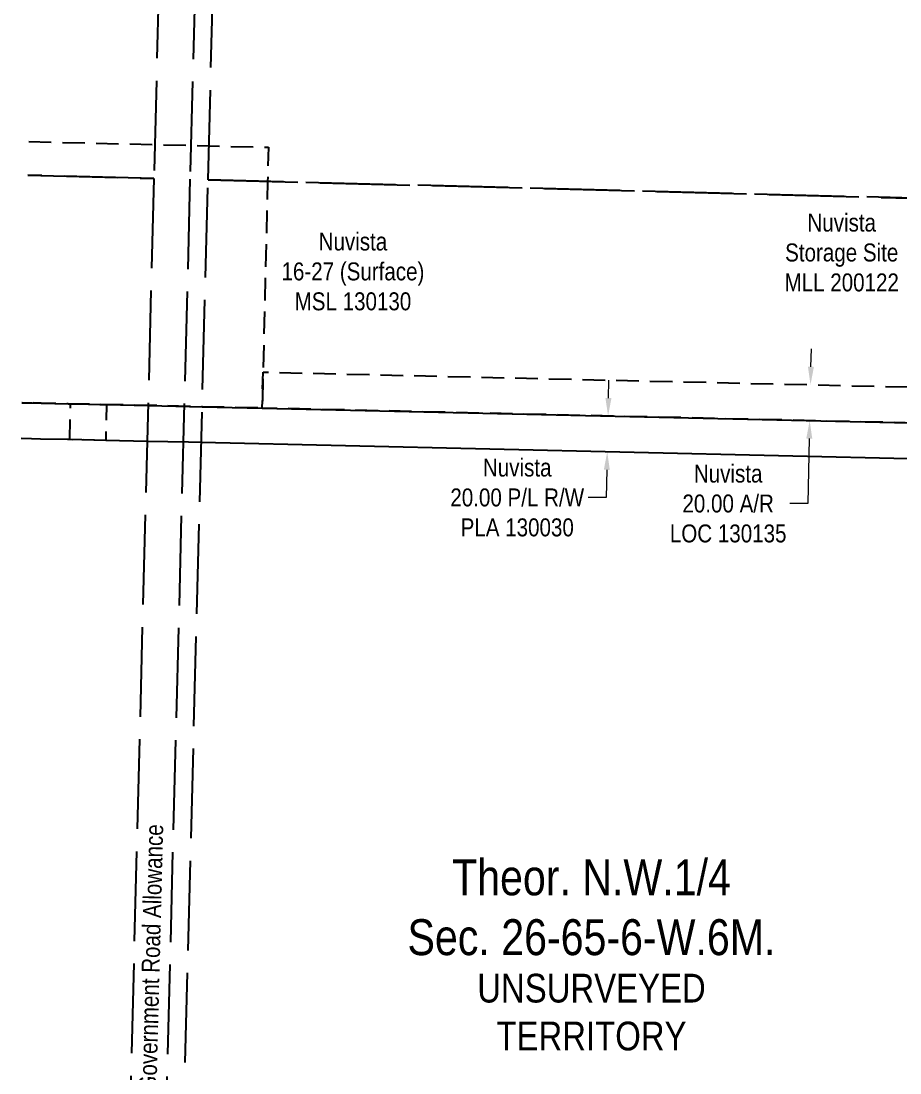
# Model space of a CAD drawing. Extents: x 383425 to 391668, y 6055101 to 6059545.
# Drawn here: x 383442 to 383932, y 6058141 to 6058727 of the extents above; entities that cross this region are included whole.
import ezdxf
from ezdxf.enums import TextEntityAlignment as Align

# ---------------------------------------------------------------- set-up
doc = ezdxf.new("R2010")
doc.units = 0
doc.header["$LTSCALE"] = 5
doc.header["$PDMODE"] = 35
doc.header["$PDSIZE"] = 20
doc.linetypes.add('foc-ACCESSROAD', pattern=[3.75, 2.5, -1.25])
doc.linetypes.add('foc-UNSURVEYED', pattern=[12.5, 10, -2.5])
doc.layers.get('Defpoints').update_dxf_attribs({"color": 9})
for name, color, linetype in [('C-AR', 13, 'foc-ACCESSROAD'), ('C-RW', 13, 'Continuous'), ('C-SYMBOL', 7, 'Continuous'), ('C-WS', 13, 'foc-ACCESSROAD'), ('L-ROAD-T', 7, 'Continuous'), ('L-UNS-T', 3, 'Continuous'), ('L-USEC', 7, 'foc-UNSURVEYED')]:
    doc.layers.add(name, color=color, linetype=linetype)
for name, color, linetype, lineweight in [('C-AR-T', 13, 'Continuous', 9), ('C-RW-T', 13, 'Continuous', 9), ('C-WS-T', 13, 'Continuous', 9)]:
    doc.layers.add(name, color=color, linetype=linetype, lineweight=lineweight)
doc.styles.add('175L', font='ARIALN.TTF', dxfattribs={"height": 20})
doc.styles.add('80CG', font='ARIALN.TTF', dxfattribs={"height": 10})
doc.styles.add('80L', font='ARIALN.TTF', dxfattribs={"height": 10})
doc.dimstyles.new('Compass 5 000', dxfattribs={"dimscale": 5, "dimtxt": 9, "dimasz": 2, "dimexe": 0.2, "dimexo": 0.0625, "dimgap": 0.5, "dimtad": 0, "dimtih": 1, "dimtoh": 1, "dimzin": 0, "dimdsep": 46, "dimtxsty": '80CG', "dimcen": 0.1, "dimse1": 1, "dimse2": 1, "dimclrd": 256, "dimclrt": 256, "dimaunit": 1, "dimadec": 4, "dimazin": 0, "dimtfac": 0.06, "dimtofl": 0, "dimtmove": 0, "dimatfit": 1, "dimfxl": 0.2, "dimtolj": 1, "dimtzin": 0, "dimlwd": -1, "dimarcsym": 0})

# ---------------------------------------------------------------- blocks, each defined once
blk = doc.blocks.new('*D89')
at = {"layer": 'C-RW-T', "transparency": 16777216}
for p, q in [((383769.23, 6058517.23), (383769.46, 6058527.22)), ((383768.31, 6058477.24), (383767.96, 6058461.78)), ((383767.96, 6058461.78), (383757.96, 6058461.78))]:
    blk.add_line(p, q, dxfattribs=at)
for points in [[(383767.56, 6058517.26), (383770.9, 6058517.19), (383769, 6058507.23)], [(383766.65, 6058477.28), (383769.98, 6058477.21), (383768.54, 6058487.24)]]:
    blk.add_solid(points, dxfattribs=at)
at = {"layer": 'Defpoints', "color": 0, "transparency": 16777216}
for p in [(383843.87, 6058505.51), (383768.54, 6058487.24), (383843.41, 6058485.52)]:
    blk.add_point(p, dxfattribs=at)
at = {"layer": 'C-RW-T', "transparency": 16777216, "insert": (383718.42, 6058461.78), "char_height": 10, "attachment_point": 5, "style": '80CG'}
blk.add_mtext('\\A1;Nuvista\\P20.00 P/L R/W\\PPLA 130030', dxfattribs=at)
blk = doc.blocks.new('*D90')
at = {"layer": 'C-AR-T', "transparency": 16777216}
for p, q in [((383881.98, 6058534.64), (383882.21, 6058544.64)), ((383881.06, 6058494.65), (383880.23, 6058458.41)), ((383880.23, 6058458.41), (383870.23, 6058458.41))]:
    blk.add_line(p, q, dxfattribs=at)
for points in [[(383880.31, 6058534.68), (383883.64, 6058534.6), (383881.75, 6058524.65)], [(383879.39, 6058494.69), (383882.73, 6058494.62), (383881.29, 6058504.65)]]:
    blk.add_solid(points, dxfattribs=at)
at = {"layer": 'Defpoints', "color": 0, "transparency": 16777216}
for p in [(383904.82, 6058524.12), (383881.29, 6058504.65), (383904.36, 6058504.12)]:
    blk.add_point(p, dxfattribs=at)
at = {"layer": 'C-AR-T', "transparency": 16777216, "insert": (383835.89, 6058458.41), "char_height": 10, "attachment_point": 5, "style": '80CG'}
blk.add_mtext('\\A1;Nuvista\\P20.00 A/R\\PLOC 130135', dxfattribs=at)

msp = doc.modelspace()

# ---------------------------------------------------------------- linework, layer by layer
at = {"layer": 'C-AR', "flags": 128}
msp.add_lwpolyline([(384153.431, 6058517.781), (384143.786, 6058498.057), (383944.776, 6058503.195), (383576.394, 6058511.649), (383576.872, 6058531.64), (383945.229, 6058523.188), (383980.27, 6058522.28), (384153.431, 6058517.781)], close=True, dxfattribs=at)
at = {"layer": 'C-RW', "flags": 128}
for points in [[(383442.63, 6058514.622), (383448.389, 6058514.496), (383453.385, 6058514.387), (383468.381, 6058514.058), (383469.731, 6058514.029), (383489.722, 6058513.59), (383512.827, 6058513.084), (383535.891, 6058512.579), (383542.984, 6058512.417), (383576.394, 6058511.649), (383944.776, 6058503.195), (384331.172, 6058493.218), (385022.629, 6058473.822), (385297.661, 6058465.272)], [(385297.111, 6058445.288), (385022.038, 6058453.838), (384330.641, 6058473.233), (383944.26, 6058483.209), (383542.47, 6058492.43), (383535.442, 6058492.592), (383512.313, 6058493.099), (383489.28, 6058493.603), (383469.303, 6058494.041), (383467.903, 6058494.072), (383452.907, 6058494.401), (383447.911, 6058494.51), (383442.107, 6058494.637)]]:
    msp.add_lwpolyline(points, dxfattribs=at)
at = {"layer": 'C-WS', "flags": 128}
msp.add_lwpolyline([(383446.442, 6058660.101), (383516.567, 6058658.425), (383546.722, 6058657.704), (383579.866, 6058656.912), (383579.578, 6058644.915), (383579.411, 6058637.937), (383576.871, 6058531.64), (383576.394, 6058511.648), (383542.984, 6058512.417), (383535.891, 6058512.579), (383512.827, 6058513.084), (383468.381, 6058514.058), (383453.385, 6058514.387), (383448.389, 6058514.496), (383442.63, 6058514.622)], dxfattribs=at)
msp.add_lwpolyline([(383489.28, 6058493.603), (383469.303, 6058494.041), (383469.731, 6058514.029), (383489.722, 6058513.59), (383489.28, 6058493.603)], close=True, dxfattribs=at)
at = {"layer": 'L-USEC'}
for p, q in [((383536.78, 6059443.73), (383516.08, 6058639.59)), ((383556.886, 6059443.212), (383536.186, 6058639.072)), ((383546.24, 6058638.8), (383566.93, 6059442.95)), ((383445.952, 6058641.42), (383516.08, 6058639.59)), ((383516.08, 6058639.59), (383445.952, 6058641.42)), ((383516.08, 6058639.59), (383495.39, 6057835.45)), ((383536.186, 6058639.073), (383515.496, 6057834.933)), ((383525.55, 6057834.66), (383546.24, 6058638.8)), ((383546.24, 6058638.8), (384337.92, 6058618.15)), ((384337.92, 6058618.15), (383546.24, 6058638.8))]:
    msp.add_line(p, q, dxfattribs=at)

# ---------------------------------------------------------------- texts
at = {"layer": 'C-SYMBOL', "color": 3, "insert": (383759.774, 6058260.225), "char_height": 19.99238, "width": 366.58606, "attachment_point": 2, "style": '175L'}
msp.add_mtext('Theor. N.W.1/4\\PSec. 26-65-6-W.6M.', dxfattribs=at)
at = {"layer": 'C-WS-T', "char_height": 9.99619, "attachment_point": 5, "style": '80CG'}
for s, insert, width in [('Nuvista\\PStorage Site\\PMLL 200122', (383899.125, 6058598.231), 63.16597), ('Nuvista\\P16-27 (Surface)\\PMSL 130130', (383626.934, 6058587.692), 78.96486)]:
    msp.add_mtext(s, dxfattribs=dict(at, insert=insert, width=width))
at = {"layer": 'L-ROAD-T', "style": '80L'}
msp.add_text('Theoretic Government Road Allowance', height=9.99619, rotation=88.526142, dxfattribs=at).set_placement((383513.75, 6058179.91), align=Align.MIDDLE_CENTER)
at = {"layer": 'L-UNS-T', "color": 3, "insert": (383759.774, 6058175.066), "char_height": 15.9939, "attachment_point": 5, "style": '80L'}
msp.add_mtext_dynamic_manual_height_columns('UNSURVEYED TERRITORY', width=126.41375, gutter_width=47.5, heights=[0], dxfattribs=at)

# ---------------------------------------------------------------- dimensions: what is measured, and where the dimension line sits
at = {"layer": 'C-AR-T'}
dim = msp.add_linear_dim(base=(383881.289, 6058504.652), p1=(383904.82, 6058524.116), p2=(383904.361, 6058504.123), angle=268.685385, text='Nuvista\\P20.00 A/R\\PLOC 130135', dimstyle='Compass 5 000', dxfattribs=at)
dim.commit()
dim.dimension.update_dxf_attribs({"geometry": '*D90', "text_midpoint": (383835.893, 6058458.408), "dimtype": 161})
at = {"layer": 'C-RW-T'}
dim = msp.add_linear_dim(base=(383768.542, 6058487.242), p1=(383843.867, 6058505.511), p2=(383843.408, 6058485.524), angle=268.685326, text='Nuvista\\P20.00 P/L R/W\\PPLA 130030', dimstyle='Compass 5 000', dxfattribs=at)
dim.commit()
dim.dimension.update_dxf_attribs({"geometry": '*D89', "text_midpoint": (383718.418, 6058461.779), "dimtype": 161})

doc.saveas('drawing.dxf')
